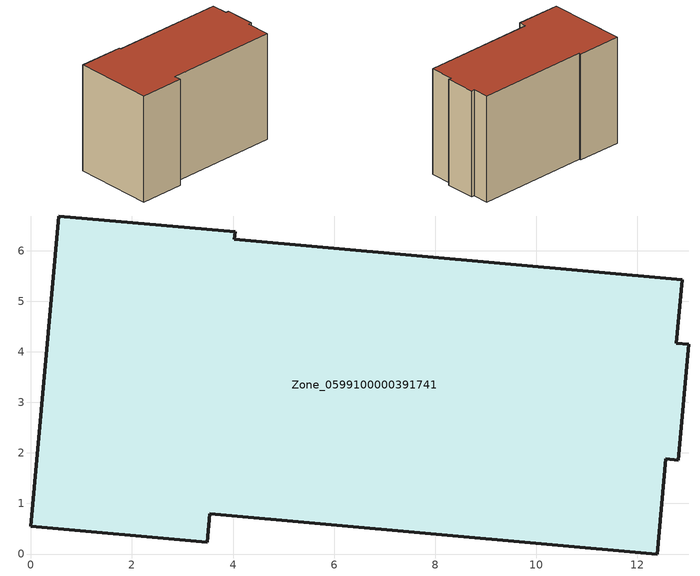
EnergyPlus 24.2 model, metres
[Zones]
Zone_0599100000391741
 floor ground (C_G): 3.54,0.8 3.48,0.24 0,0.55 0.56,6.69 4.04,6.38 4.03,6.23 12.89,5.43 12.78,4.17 13.02,4.15 12.81,1.86 12.57,1.88 12.4,0 z0
 wall outside (C_F): 12.78,4.17 12.89,5.43 4.03,6.23 4.04,6.38 0.56,6.69 0,0.55 3.48,0.24 3.54,0.8 12.4,0 12.57,1.88 12.81,1.86 13.02,4.15 12.78,4.17 z0:8.43
 roof outside (C_R): 12.81,1.86 13.02,4.15 12.78,4.17 12.89,5.43 4.03,6.23 4.04,6.38 0.56,6.69 0,0.55 3.48,0.24 3.54,0.8 12.4,0 12.57,1.88 z8.43
[BUILDING]
Pand.0599100000391741: North Axis=0; Terrain=City; Loads Convergence Tolerance Value=0.04; Temperature Convergence Tolerance Value=0.4; Solar Distribution=FullExterior; Maximum Number of Warmup Days=25; Minimum Number of Warmup Days=1
[Site:Location]
Rotterdam.The.Hague.AP_ZH_NLD Design_Conditions: Latitude=51.96; Longitude=4.45; Time Zone=1; Elevation=-4.5
[SITE:GROUNDTEMPERATURE:BUILDINGSURFACE]
18, 18, 18, 18, 18, 18, 18, 18, 18, 18, 18, 18
[MATERIAL] Thermal Absorptance=0.9; Solar Absorptance=0.7; Visible Absorptance=0.7
Name | Roughness | Thickness | Conductivity | Density | Specific Heat
G.TI.1992-2005 | MediumSmooth | 0.15 | 0.06 | 540 | 1210
F.TI.1992-2005 | Rough | 0.3 | 0.12 | 1920 | 840
R.TI.1992-2005 | MediumRough | 0.2 | 0.08 | 1500 | 1000
[CONSTRUCTION]
C_G: G.TI.1992-2005
C_F: F.TI.1992-2005
C_R: R.TI.1992-2005
[ZONE]
Zone_0599100000391741: Type=1; Multiplier=1; Ceiling Height=Autocalculate; Volume=Autocalculate; Floor Area=autocalculate; Part of Total Floor Area=Yes
[ZONEINFILTRATION:DESIGNFLOWRATE]
Infil_Zone_0599100000391741: Zone or ZoneList or Space or SpaceList=Zone_0599100000391741; Schedule=AlwaysOn; Design Flow Rate Calculation Method=Flow/Area; Flow Rate per Floor Area=0.0015; Constant Term Coefficient=1; Temperature Term Coefficient=0; Velocity Term Coefficient=0; Velocity Squared Term Coefficient=0
[HVACTEMPLATE:ZONE:IDEALLOADSAIRSYSTEM]
Zone_0599100000391741: Maximum Heating Supply Air Temperature=50; Minimum Cooling Supply Air Temperature=13; Maximum Heating Supply Air Humidity Ratio=0.0156; Minimum Cooling Supply Air Humidity Ratio=0.0077; Heating Limit=NoLimit; Cooling Limit=NoLimit; Dehumidification Control Type=ConstantSensibleHeatRatio; Cooling Sensible Heat Ratio=0.7; Dehumidification Setpoint=60; Humidification Control Type=None; Humidification Setpoint=30; Outdoor Air Method=None; Outdoor Air Flow Rate per Person=0.00944; Outdoor Air Flow Rate per Zone Floor Area=0; Outdoor Air Flow Rate per Zone=0; Demand Controlled Ventilation Type=None; Outdoor Air Economizer Type=NoEconomizer; Heat Recovery Type=None; Sensible Heat Recovery Effectiveness=0.7; Latent Heat Recovery Effectiveness=0.65
[ZONECONTROL:THERMOSTAT]
ThermostatControl_Zone_0599100000391741: Zone or ZoneList=Zone_0599100000391741; Control Type Schedule=DualSetpointControlType; Control 1=Thermostat_Zone_0599100000391741; Temperature Difference Between Cutout And Setpoint=0
[THERMOSTATSETPOINT:DUALSETPOINT]
Thermostat_Zone_0599100000391741: Heating Setpoint Temperature Schedule=HeatingSetpoint_Zone_0599100000391741; Cooling Setpoint Temperature Schedule=CoolingSetpoint_Zone_0599100000391741
[SCHEDULE:COMPACT]
HeatingSetpoint_Zone_0599100000391741: Through: 12/31, For: AllDays, Until: 24:00, 21
CoolingSetpoint_Zone_0599100000391741: Through: 12/31, For: AllDays, Until: 24:00, 24
DualSetpointControlType: Through: 12/31, For: AllDays, Until: 24:00, 4
AlwaysOn: Through: 12/31, For: AllDays, Until: 24:00, 1
